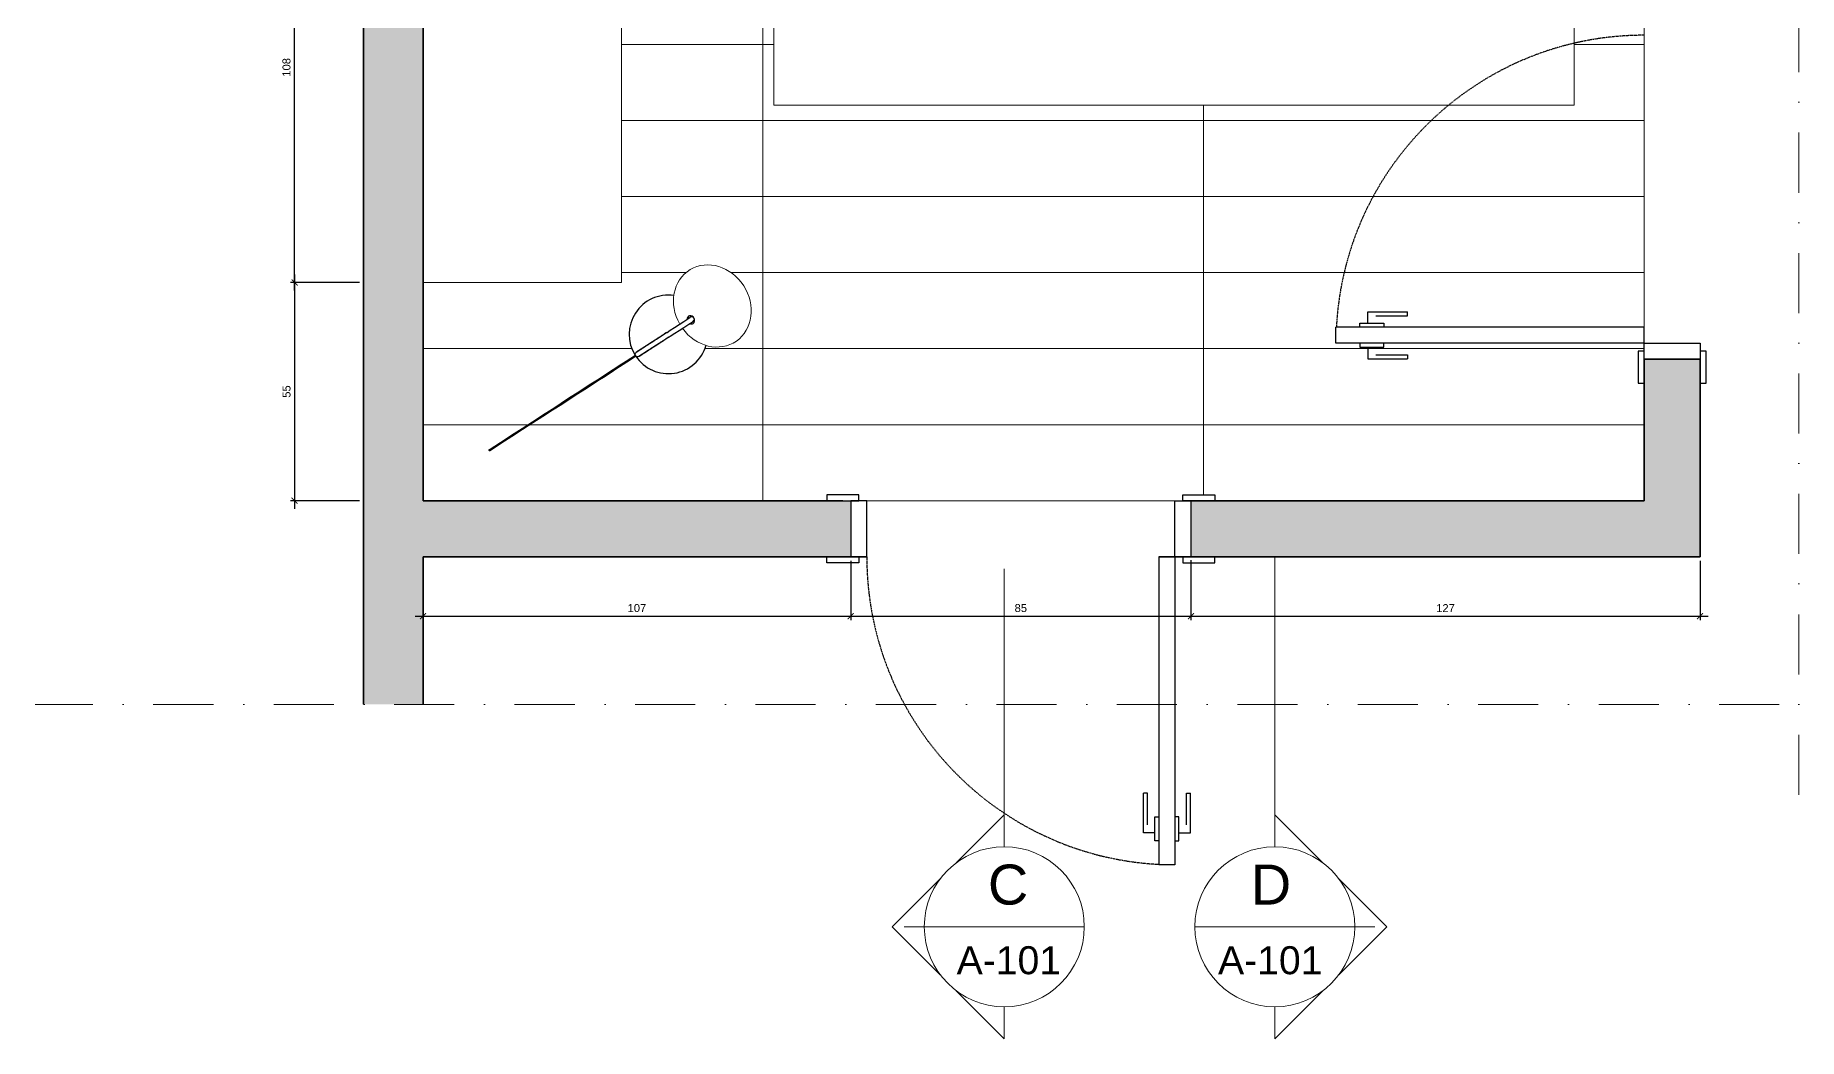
# Model space of a CAD drawing. Header units: inches. Extents: x -326 to 7826, y -681 to 1655.
# Drawn here: x 5730.1 to 6170.8, y -681.3 to -430.4 of the extents above; entities that cross this region are included whole.
import ezdxf

# ---------------------------------------------------------------- set-up
doc = ezdxf.new("R2010")
doc.units = ezdxf.units.IN
doc.header["$MEASUREMENT"] = 0
doc.linetypes.add('DASHDOT', pattern=[1, 0.5, -0.25, 0, -0.25])
doc.linetypes.add('TRATTEGGIATA2', pattern=[0.375, 0.25, -0.125])
for name, color, linetype, lineweight in [('A-ANNO-DIMS', 3, 'Continuous', 9), ('A-DOOR-FULL', 4, 'Continuous', 25), ('A-FURN', 8, 'Continuous', 18), ('A-SECT C-MCUT', 9, 'Continuous', 20), ('A-SECT-MCUT', 2, 'Continuous', 35), ('A-WALL-FULL-EXTR', 7, 'Continuous', 35), ('A-WALL-FULL-INTR', 7, 'Continuous', 35), ('A-WALL-STUD', 4, 'Continuous', 18), ('pavimento', 51, 'Continuous', 5)]:
    doc.layers.add(name, color=color, linetype=linetype, lineweight=lineweight)
doc.layers.add('IKE140016-T1', color=7, linetype='Continuous')
doc.layers.add('IKE140016-T2', color=251, linetype='Continuous')
doc.styles.get("Standard").update_dxf_attribs({"font": 'arial.ttf'})
doc.dimstyles.new('giulia', dxfattribs={"dimtxt": 2, "dimasz": 1.5, "dimexe": 1, "dimexo": 1, "dimgap": 1, "dimtad": 1, "dimdec": 0, "dimtxsty": 'Standard', "dimblk": 'ARCHTICK', "dimcen": 2.5, "dimdle": 2, "dimadec": 0, "dimazin": 0, "dimtfac": 1, "dimtdec": 0, "dimtmove": 0, "dimatfit": 3, "dimldrblk": 'ARCHTICK', "dimfxl": 1, "dimarcsym": 0})

# ---------------------------------------------------------------- blocks, each defined once
blk = doc.blocks.new('_ArchTick')
at = {"color": 0, "linetype": 'ByBlock', "const_width": 0.15}
blk.add_lwpolyline([(-0.5, -0.5), (0.5, 0.5)], dxfattribs=at)
blk = doc.blocks.new('*D20')
at = {"layer": 'A-ANNO-DIMS', "color": 0, "lineweight": -2, "transparency": 16777216}
for p, q in [((5794.9, -494.22), (5794.9, -382.72)), ((5811.13, -384.72), (5793.9, -384.72)), ((5811.13, -492.22), (5793.9, -492.22))]:
    blk.add_line(p, q, dxfattribs=at)
at = {"layer": 'Defpoints', "color": 0, "transparency": 16777216}
for p in [(5794.9, -384.72), (5812.13, -384.72), (5812.13, -492.22)]:
    blk.add_point(p, dxfattribs=at)
at = {"layer": 'A-ANNO-DIMS', "color": 0, "lineweight": -2, "transparency": 16777216, "xscale": 1.5, "yscale": 1.5, "zscale": 1.5}
for p, rotation in [((5794.9, -384.72), 90), ((5794.9, -492.22), 270)]:
    blk.add_blockref('_ArchTick', p, dxfattribs=dict(at, rotation=rotation))
at = {"layer": 'A-ANNO-DIMS', "color": 0, "transparency": 16777216, "insert": (5792.88, -438.47), "char_height": 2, "attachment_point": 5, "rotation": 90}
blk.add_mtext('108', dxfattribs=at)
blk = doc.blocks.new('*D21')
at = {"layer": 'A-ANNO-DIMS', "color": 0, "lineweight": -2, "transparency": 16777216}
for p, q in [((5811.13, -492.22), (5793.9, -492.22)), ((5794.9, -490.22), (5794.9, -548.78)), ((5811.13, -546.78), (5793.9, -546.78))]:
    blk.add_line(p, q, dxfattribs=at)
at = {"layer": 'Defpoints', "color": 0, "transparency": 16777216}
for p in [(5812.13, -492.22), (5794.9, -546.78), (5812.13, -546.78)]:
    blk.add_point(p, dxfattribs=at)
at = {"layer": 'A-ANNO-DIMS', "color": 0, "lineweight": -2, "transparency": 16777216, "xscale": 1.5, "yscale": 1.5, "zscale": 1.5}
for p, rotation in [((5794.9, -492.22), 90), ((5794.9, -546.78), 270)]:
    blk.add_blockref('_ArchTick', p, dxfattribs=dict(at, rotation=rotation))
at = {"layer": 'A-ANNO-DIMS', "color": 0, "transparency": 16777216, "insert": (5792.89, -519.5), "char_height": 2, "attachment_point": 5, "rotation": 90}
blk.add_mtext('55', dxfattribs=at)
blk = doc.blocks.new('*D25')
at = {"layer": 'A-ANNO-DIMS', "color": 0, "lineweight": -2, "transparency": 16777216}
for p, q in [((5827, -561.78), (5827, -576.65)), ((5933.88, -561.78), (5933.88, -576.65)), ((5825, -575.65), (5935.88, -575.65))]:
    blk.add_line(p, q, dxfattribs=at)
at = {"layer": 'Defpoints', "color": 0, "transparency": 16777216}
for p in [(5827, -560.78), (5933.88, -560.78), (5933.88, -575.65)]:
    blk.add_point(p, dxfattribs=at)
at = {"layer": 'A-ANNO-DIMS', "color": 0, "lineweight": -2, "transparency": 16777216, "xscale": 1.5, "yscale": 1.5, "zscale": 1.5, "rotation": 180}
blk.add_blockref('_ArchTick', (5827, -575.65), dxfattribs=at)
at = {"layer": 'A-ANNO-DIMS', "color": 0, "lineweight": -2, "transparency": 16777216, "xscale": 1.5, "yscale": 1.5, "zscale": 1.5}
blk.add_blockref('_ArchTick', (5933.88, -575.65), dxfattribs=at)
at = {"layer": 'A-ANNO-DIMS', "color": 0, "transparency": 16777216, "insert": (5880.44, -573.63), "char_height": 2, "attachment_point": 5}
blk.add_mtext('107', dxfattribs=at)
blk = doc.blocks.new('*D26')
at = {"layer": 'A-ANNO-DIMS', "color": 0, "lineweight": -2, "transparency": 16777216}
for p, q in [((5933.88, -561.78), (5933.88, -576.65)), ((6018.88, -561.78), (6018.88, -576.65)), ((5931.88, -575.65), (6020.88, -575.65))]:
    blk.add_line(p, q, dxfattribs=at)
at = {"layer": 'Defpoints', "color": 0, "transparency": 16777216}
for p in [(5933.88, -560.78), (6018.88, -560.78), (6018.88, -575.65)]:
    blk.add_point(p, dxfattribs=at)
at = {"layer": 'A-ANNO-DIMS', "color": 0, "lineweight": -2, "transparency": 16777216, "xscale": 1.5, "yscale": 1.5, "zscale": 1.5, "rotation": 180}
blk.add_blockref('_ArchTick', (5933.88, -575.65), dxfattribs=at)
at = {"layer": 'A-ANNO-DIMS', "color": 0, "lineweight": -2, "transparency": 16777216, "xscale": 1.5, "yscale": 1.5, "zscale": 1.5}
blk.add_blockref('_ArchTick', (6018.88, -575.65), dxfattribs=at)
at = {"layer": 'A-ANNO-DIMS', "color": 0, "transparency": 16777216, "insert": (5976.38, -573.63), "char_height": 2, "attachment_point": 5}
blk.add_mtext('85', dxfattribs=at)
blk = doc.blocks.new('*D27')
at = {"layer": 'A-ANNO-DIMS', "color": 0, "lineweight": -2, "transparency": 16777216}
for p, q in [((6018.88, -561.64), (6018.88, -576.65)), ((6146.13, -561.78), (6146.13, -576.65)), ((6016.88, -575.65), (6148.13, -575.65))]:
    blk.add_line(p, q, dxfattribs=at)
at = {"layer": 'Defpoints', "color": 0, "transparency": 16777216}
for p in [(6018.88, -560.64), (6146.13, -560.78), (6146.13, -575.65)]:
    blk.add_point(p, dxfattribs=at)
at = {"layer": 'A-ANNO-DIMS', "color": 0, "lineweight": -2, "transparency": 16777216, "xscale": 1.5, "yscale": 1.5, "zscale": 1.5, "rotation": 180}
blk.add_blockref('_ArchTick', (6018.88, -575.65), dxfattribs=at)
at = {"layer": 'A-ANNO-DIMS', "color": 0, "lineweight": -2, "transparency": 16777216, "xscale": 1.5, "yscale": 1.5, "zscale": 1.5}
blk.add_blockref('_ArchTick', (6146.13, -575.65), dxfattribs=at)
at = {"layer": 'A-ANNO-DIMS', "color": 0, "transparency": 16777216, "insert": (6082.51, -573.64), "char_height": 2, "attachment_point": 5}
blk.add_mtext('127', dxfattribs=at)

msp = doc.modelspace()

# ---------------------------------------------------------------- hatches: boundary and pattern name
at = {"layer": 'A-WALL-STUD'}
h = msp.add_hatch(color=256, dxfattribs=at)
h.dxf.hatch_style = 1
h.paths.add_polyline_path([(5812.13, -597.69), (5826.99, -597.69), (5827, -560.78), (5927.88, -560.78), (5927.88, -560.78), (5933.88, -560.78), (5933.88, -546.78), (5911.91, -546.78), (5827.01, -546.78), (5827.02, -492.22), (5826.95, -492.22), (5826.95, -384.72), (5827.13, -161.94), (5940.43, -161.94), (5940.43, -146.94), (5812.13, -146.94)])
h = msp.add_hatch(color=256, dxfattribs=at)
h.dxf.hatch_style = 1
h.paths.add_polyline_path([(6147.13, -161.94), (6170.78, -161.94), (6170.78, -146.94), (6020.43, -146.94), (6020.43, -161.94), (6132.13, -161.94), (6132.13, -426.44), (6147.13, -426.44)])
h.paths.add_polyline_path([(6024.88, -546.78), (6018.88, -546.78), (6018.88, -560.78), (6024.88, -560.78), (6146.13, -560.78), (6146.13, -511.44), (6132.13, -511.44), (6132.13, -517.44), (6132.13, -546.78)])

# ---------------------------------------------------------------- linework, layer by layer
at = {"layer": 'A-ANNO-DIMS'}
for p, q in [((5972.25, -563.78), (5972.25, -625.28)), ((6039.86, -560.78), (6039.86, -625.28)), ((5960.25, -637.28), (5972.25, -625.28)), ((5972.25, -628.28), (5972.25, -625.28)), ((6039.86, -628.28), (6039.86, -625.28)), ((6051.86, -637.28), (6039.86, -625.28)), ((5972.25, -633.28), (5972.25, -628.28)), ((6039.86, -633.28), (6039.86, -628.28)), ((5944.25, -653.28), (5956.25, -641.28)), ((6067.86, -653.28), (6055.86, -641.28)), ((5944.25, -653.28), (5956.25, -665.28)), ((5952.25, -653.28), (5947.25, -653.28)), ((5972.25, -653.28), (5952.25, -653.28)), ((5972.25, -653.28), (5992.25, -653.28)), ((6039.86, -653.28), (6019.86, -653.28)), ((6039.86, -653.28), (6059.86, -653.28)), ((6067.86, -653.28), (6055.86, -665.28)), ((6059.86, -653.28), (6064.86, -653.28)), ((5960.25, -669.28), (5972.25, -681.28)), ((6051.86, -669.28), (6039.86, -681.28)), ((5972.25, -673.28), (5972.25, -678.28)), ((6039.86, -673.28), (6039.86, -681.28)), ((5972.25, -678.28), (5972.25, -680.28)), ((5972.25, -680.28), (5972.25, -681.28))]:
    msp.add_line(p, q, dxfattribs=at)
for centre in [(5972.25, -653.28), (6039.86, -653.28)]:
    msp.add_circle(centre, 20, dxfattribs=at)
at = {"layer": 'A-DOOR-FULL'}
for p, q in [((6063.13, -499.58), (6072.98, -499.58)), ((6063.13, -502.44), (6063.13, -499.58)), ((6065.13, -500.58), (6072.98, -500.58)), ((6072.98, -500.58), (6072.98, -499.58)), ((6063.13, -508.44), (6063.13, -511.31)), ((6065.13, -510.31), (6072.98, -510.31)), ((6072.98, -510.31), (6072.98, -511.31)), ((6063.13, -511.31), (6072.98, -511.31)), ((6007.02, -629.78), (6007.02, -619.93)), ((6008.02, -619.93), (6007.02, -619.93)), ((6008.02, -627.78), (6008.02, -619.93)), ((6017.75, -627.78), (6017.75, -619.93)), ((6017.75, -619.93), (6018.75, -619.93)), ((6018.75, -629.78), (6018.75, -619.93)), ((6009.88, -629.78), (6007.02, -629.78)), ((6015.88, -629.78), (6018.75, -629.78))]:
    msp.add_line(p, q, dxfattribs=at)
at = {"layer": 'A-DOOR-FULL', "color": 2}
for p, q in [((6132.13, -503.44), (6055.13, -503.44)), ((6055.13, -507.44), (6055.13, -503.44)), ((6132.13, -507.44), (6132.13, -503.44)), ((6132.13, -507.44), (6055.13, -507.44)), ((6010.88, -560.78), (6010.88, -637.78)), ((6014.88, -560.78), (6010.88, -560.78)), ((6014.88, -560.78), (6014.88, -637.78)), ((6014.88, -637.78), (6010.88, -637.78))]:
    msp.add_line(p, q, dxfattribs=at)
at = {"layer": 'A-DOOR-FULL'}
for points in [[(6061.13, -503.44), (6061.13, -502.44), (6067.13, -502.44), (6067.13, -503.44)], [(6061.13, -507.44), (6061.13, -508.44), (6067.13, -508.44), (6067.13, -507.44)], [(6010.88, -631.78), (6009.88, -631.78), (6009.88, -625.78), (6010.88, -625.78)], [(6014.88, -631.78), (6015.88, -631.78), (6015.88, -625.78), (6014.88, -625.78)]]:
    msp.add_lwpolyline(points, close=True, dxfattribs=at)
at = {"layer": 'A-DOOR-FULL', "color": 2}
for points in [[(6132.13, -517.44), (6132.13, -509.44), (6130.63, -509.44), (6130.63, -517.44)], [(6146.13, -511.44), (6132.13, -511.44), (6132.13, -507.44), (6146.13, -507.44)], [(6147.63, -517.44), (6147.63, -509.44), (6146.13, -509.44), (6146.13, -517.44)], [(5927.88, -546.78), (5935.88, -546.78), (5935.88, -545.28), (5927.88, -545.28)], [(6024.88, -546.78), (6016.88, -546.78), (6016.88, -545.28), (6024.88, -545.28)], [(5933.88, -546.78), (5933.88, -560.78), (5937.88, -560.78), (5937.88, -546.78)], [(6018.88, -546.78), (6018.88, -560.78), (6014.88, -560.78), (6014.88, -546.78)], [(5927.88, -560.78), (5935.88, -560.78), (5935.88, -562.28), (5927.88, -562.28)], [(6024.88, -560.78), (6016.88, -560.78), (6016.88, -562.28), (6024.88, -562.28)]]:
    msp.add_lwpolyline(points, close=True, dxfattribs=at)
at = {"layer": 'A-DOOR-FULL', "color": 251, "linetype": 'TRATTEGGIATA2', "ltscale": 0.25}
for centre, start, end in [((6132.13, -507.44), 90, 177.0223), ((6014.88, -560.78), 180, 267.0223)]:
    msp.add_arc(centre, 77, start, end, dxfattribs=at)
at = {"layer": 'A-FURN'}
for p, q in [((5914.63, -447.94), (5914.63, -161.94)), ((6114.63, -197.94), (6114.63, -447.94)), ((6114.63, -447.94), (5914.63, -447.94))]:
    msp.add_line(p, q, dxfattribs=at)
msp.add_lwpolyline([(5876.55, -492.22), (5876.55, -384.72), (5826.95, -384.72), (5826.95, -492.22), (5876.55, -492.22)], dxfattribs=at)
for start_param, end_param in [(1.570796, 4.653617), (4.771149, 7.853982)]:
    msp.add_ellipse((5899.3, -498.11), major_axis=(5.78, -8.93), ratio=0.876283, start_param=start_param, end_param=end_param, dxfattribs=at)
at = {"layer": 'A-SECT C-MCUT', "linetype": 'DASHDOT', "ltscale": 30}
for p, q in [((6170.78, -123.69), (6170.78, -620.6)), ((6165.89, -597.69), (5730.09, -597.69))]:
    msp.add_line(p, q, dxfattribs=at)
at = {"layer": 'A-SECT-MCUT'}
for p, q in [((5812.13, -597.63), (5812.13, -146.94)), ((5827.01, -546.78), (5827.13, -161.94)), ((6146.13, -560.78), (6146.13, -511.44)), ((5826.99, -597.63), (5827, -560.78)), ((5827, -560.78), (5937.88, -560.78)), ((6010.88, -560.78), (6146.13, -560.78))]:
    msp.add_line(p, q, dxfattribs=at)
at = {"layer": 'A-WALL-FULL-EXTR'}
for p, q in [((6132.13, -546.78), (6132.13, -511.44)), ((5826.99, -546.78), (5931.88, -546.78)), ((6016.88, -546.78), (6132.13, -546.78))]:
    msp.add_line(p, q, dxfattribs=at)
at = {"layer": 'A-WALL-FULL-INTR'}
msp.add_line((6132.13, -511.44), (6146.13, -511.44), dxfattribs=at)
at = {"layer": 'A-WALL-STUD'}
msp.add_line((6022.02, -545.28), (6022.02, -447.94), dxfattribs=at)
for points in [[(5876.55, -413.78), (5911.91, -413.78), (5911.91, -432.78), (5876.55, -432.78)], [(5914.63, -413.78), (5911.91, -413.78), (5911.91, -432.78), (5914.63, -432.78)], [(6114.63, -413.78), (6132.13, -413.78), (6132.13, -432.78), (6114.63, -432.78)], [(5876.55, -451.78), (5911.91, -451.78), (5911.91, -432.78), (5876.55, -432.78)], [(6022.02, -451.78), (5911.91, -451.78), (5911.91, -432.78), (5914.63, -432.78)], [(6022.02, -451.78), (6132.13, -451.78), (6132.13, -432.78), (6114.63, -432.78)], [(5876.55, -470.78), (5911.9, -470.78), (5911.9, -451.78), (5876.55, -451.78)], [(6022.02, -470.78), (5911.91, -470.78), (5911.91, -451.78), (6022.02, -451.78)], [(6022.02, -470.78), (6132.12, -470.78), (6132.12, -451.78), (6022.02, -451.78)], [(5903.99, -489.78), (5911.89, -489.78), (5911.89, -470.78), (5876.55, -470.78)], [(6022.02, -489.78), (5911.92, -489.78), (5911.92, -470.78), (6022.02, -470.78)], [(6022.02, -489.78), (6132.12, -489.78), (6132.12, -470.78), (6022.02, -470.78)], [(5876.55, -489.78), (5892.71, -489.78)], [(5876.55, -489.78), (5892.71, -489.78)], [(6022.02, -489.78), (5911.92, -489.78), (5911.92, -508.78), (6022.02, -508.78)], [(6022.02, -489.78), (6132.12, -489.78), (6132.12, -508.78), (6022.02, -508.78)], [(5879.16, -508.78), (5827, -508.78)], [(5827, -508.78), (5879.16, -508.78)], [(5897.47, -508.78), (5911.9, -508.78), (5911.9, -527.78), (5853.67, -527.78)], [(6022.02, -508.78), (5911.91, -508.78), (5911.91, -527.78), (6022.02, -527.78)], [(6022.02, -508.78), (6132.12, -508.78), (6132.12, -527.78), (6022.02, -527.78)], [(5853.67, -527.78), (5911.91, -527.78), (5911.91, -546.78), (5826.99, -546.78)], [(5827, -527.78), (5853.19, -527.78)], [(6022.02, -527.78), (5911.91, -527.78), (5911.91, -546.78), (6016.88, -546.78)], [(6022.02, -527.78), (6132.13, -527.78), (6132.13, -546.78), (6024.88, -546.78)]]:
    msp.add_lwpolyline(points, dxfattribs=at)
at = {"layer": 'IKE140016-T1'}
for start_param, end_param in [(1.570796, 4.060966), (0, 1.570796), (5.36395, 6.283185)]:
    msp.add_ellipse((5893.92, -501.59), major_axis=(0.573, -0.885), ratio=0.876283, start_param=start_param, end_param=end_param, dxfattribs=at)
at = {"layer": 'IKE140016-T2'}
for points in [[(5887.98, -504.69), (5887.89, -504.75), (5887.72, -504.86), (5887.35, -505.1), (5887.3, -505.13), (5887.25, -505.16), (5887.2, -505.2), (5887.14, -505.23), (5887.09, -505.27), (5887.03, -505.3), (5886.98, -505.34), (5886.92, -505.38), (5886.86, -505.42), (5886.8, -505.45), (5886.73, -505.49), (5886.67, -505.53), (5886.61, -505.58), (5886.55, -505.62), (5886.48, -505.66), (5886.42, -505.7), (5886.35, -505.74), (5886.28, -505.79), (5886.22, -505.83), (5886.15, -505.87), (5886.09, -505.91), (5885.94, -506.01), (5885.88, -506.05), (5885.81, -506.09), (5885.74, -506.14), (5885.67, -506.18), (5885.61, -506.22), (5885.54, -506.27), (5885.38, -506.37), (5885.32, -506.41), (5885.25, -506.46), (5885.18, -506.5), (5885.11, -506.54), (5885.05, -506.59), (5885.05, -506.59), (5885.05, -506.59), (5885.05, -506.59), (5884.98, -506.63), (5884.91, -506.67), (5884.85, -506.72), (5884.78, -506.76), (5884.71, -506.8), (5884.64, -506.85), (5884.58, -506.89), (5884.51, -506.93), (5884.44, -506.98), (5884.38, -507.02), (5884.31, -507.06), (5884.25, -507.1), (5884.18, -507.15), (5884.12, -507.19), (5884.05, -507.23), (5883.99, -507.27), (5883.92, -507.32), (5883.86, -507.36), (5883.79, -507.4), (5883.73, -507.44), (5883.66, -507.48), (5883.6, -507.52), (5883.54, -507.56), (5883.48, -507.6), (5883.41, -507.64), (5883.35, -507.68), (5883.29, -507.72), (5883.23, -507.76), (5883.17, -507.8), (5883.11, -507.84), (5883.05, -507.88), (5882.99, -507.92), (5882.93, -507.96), (5882.87, -507.99), (5882.81, -508.03), (5882.75, -508.07), (5882.7, -508.11), (5882.64, -508.14), (5882.58, -508.18), (5882.53, -508.22), (5882.47, -508.25), (5882.42, -508.29), (5882.37, -508.32), (5882.31, -508.35), (5882.26, -508.39), (5882.21, -508.42), (5882.16, -508.46), (5882.11, -508.49), (5882.06, -508.52), (5882.01, -508.55), (5881.96, -508.58), (5881.91, -508.61), (5881.86, -508.64), (5881.82, -508.67), (5881.77, -508.7), (5881.73, -508.73), (5881.68, -508.76), (5881.64, -508.79), (5881.6, -508.82), (5881.56, -508.84), (5881.51, -508.87), (5881.47, -508.9), (5881.43, -508.92), (5881.4, -508.95), (5881.36, -508.97), (5881.32, -509), (5881.28, -509.02), (5881.25, -509.04), (5881.21, -509.07), (5881.18, -509.09), (5881.15, -509.11), (5881.11, -509.13), (5881.08, -509.15), (5881.05, -509.17), (5881.02, -509.19), (5880.99, -509.21), (5880.96, -509.23), (5880.93, -509.25), (5880.9, -509.27), (5880.87, -509.29), (5880.85, -509.3), (5880.82, -509.32), (5880.79, -509.34), (5880.77, -509.35), (5880.74, -509.37), (5880.72, -509.38), (5880.7, -509.4), (5880.67, -509.41), (5880.65, -509.43), (5880.63, -509.44), (5880.61, -509.46), (5880.59, -509.47), (5880.57, -509.48), (5880.55, -509.49), (5880.54, -509.5), (5880.52, -509.52), (5880.5, -509.53), (5880.48, -509.54), (5880.47, -509.55), (5880.45, -509.56), (5880.44, -509.57), (5880.43, -509.57), (5880.41, -509.58), (5880.4, -509.59), (5880.39, -509.6), (5880.38, -509.61), (5880.37, -509.61), (5880.36, -509.62), (5880.35, -509.62), (5880.34, -509.63), (5880.33, -509.63), (5880.33, -509.64), (5880.32, -509.64), (5880.32, -509.65), (5880.31, -509.65), (5880.31, -509.65), (5880.3, -509.65), (5880.3, -509.66), (5880.3, -509.66), (5880.3, -509.66), (5880.3, -509.66), (5880.3, -509.66), (5880.3, -509.66), (5880.3, -509.66), (5880.3, -509.65), (5880.31, -509.65), (5880.31, -509.65), (5880.32, -509.65), (5880.32, -509.64), (5880.33, -509.64), (5880.34, -509.63), (5880.35, -509.63), (5880.35, -509.62), (5880.37, -509.61), (5880.38, -509.61), (5880.39, -509.6), (5880.4, -509.59), (5880.42, -509.58), (5880.43, -509.57), (5880.45, -509.56), (5880.47, -509.55), (5880.48, -509.54), (5880.5, -509.52), (5880.53, -509.51), (5880.55, -509.5), (5880.57, -509.48), (5880.6, -509.47), (5880.62, -509.45), (5880.65, -509.43), (5880.68, -509.41), (5880.71, -509.39), (5880.74, -509.38), (5880.77, -509.35), (5880.8, -509.33), (5880.83, -509.31), (5880.87, -509.29), (5880.91, -509.27), (5880.94, -509.24), (5880.98, -509.22), (5881.02, -509.19), (5881.06, -509.16), (5881.1, -509.14), (5881.15, -509.11), (5881.19, -509.08), (5881.24, -509.05), (5881.28, -509.02), (5881.33, -508.99), (5881.38, -508.96), (5881.43, -508.93), (5881.48, -508.89), (5881.53, -508.86), (5881.58, -508.83), (5881.64, -508.79), (5881.69, -508.76), (5881.75, -508.72), (5881.8, -508.69), (5881.86, -508.65), (5881.92, -508.61), (5881.97, -508.57), (5882.03, -508.53), (5882.09, -508.5), (5882.16, -508.46), (5882.22, -508.42), (5882.28, -508.38), (5882.34, -508.33), (5882.41, -508.29), (5882.47, -508.25), (5882.54, -508.21), (5882.61, -508.17), (5882.67, -508.12), (5882.74, -508.08), (5882.81, -508.03), (5882.88, -507.99), (5882.95, -507.94), (5883.02, -507.9), (5883.09, -507.85), (5883.16, -507.81), (5883.23, -507.76), (5883.31, -507.71), (5883.38, -507.66), (5883.45, -507.62), (5883.53, -507.57), (5883.6, -507.52), (5883.68, -507.47), (5883.76, -507.42), (5883.83, -507.37), (5883.91, -507.32), (5883.99, -507.27), (5884.07, -507.22), (5884.15, -507.17), (5884.23, -507.12), (5884.31, -507.06), (5884.39, -507.01), (5884.47, -506.96), (5884.55, -506.91), (5884.63, -506.85), (5884.72, -506.8), (5884.8, -506.75), (5884.88, -506.69), (5884.96, -506.64), (5885.05, -506.59), (5885.13, -506.53), (5885.21, -506.48), (5885.3, -506.42), (5885.38, -506.37), (5885.47, -506.32), (5885.55, -506.26), (5885.63, -506.21), (5885.72, -506.15), (5885.8, -506.1), (5885.89, -506.04), (5885.97, -505.99), (5886.06, -505.93), (5886.14, -505.88), (5886.23, -505.82), (5886.31, -505.77), (5886.4, -505.71), (5886.49, -505.66), (5886.57, -505.6), (5886.66, -505.54), (5886.74, -505.49), (5886.83, -505.43), (5886.92, -505.38), (5887.01, -505.32), (5887.09, -505.26), (5887.18, -505.21), (5887.27, -505.15), (5887.36, -505.09), (5887.44, -505.04), (5887.53, -504.98), (5887.62, -504.92), (5887.71, -504.87), (5887.79, -504.81), (5887.88, -504.75), (5887.97, -504.7), (5888.76, -504.19), (5889.85, -503.48), (5890.99, -502.74), (5892.19, -501.97), (5893.43, -501.16), (5893.79, -500.93)], [(5888.65, -505.73), (5888.57, -505.79), (5888.4, -505.9), (5888.02, -506.14), (5887.97, -506.17), (5887.92, -506.2), (5887.87, -506.24), (5887.82, -506.27), (5887.76, -506.31), (5887.71, -506.35), (5887.65, -506.38), (5887.59, -506.42), (5887.53, -506.46), (5887.47, -506.5), (5887.41, -506.54), (5887.35, -506.58), (5887.28, -506.62), (5887.22, -506.66), (5887.16, -506.7), (5887.09, -506.74), (5887.03, -506.79), (5886.96, -506.83), (5886.89, -506.87), (5886.83, -506.91), (5886.76, -506.96), (5886.62, -507.05), (5886.55, -507.09), (5886.48, -507.14), (5886.42, -507.18), (5886.35, -507.22), (5886.28, -507.27), (5886.21, -507.31), (5886.06, -507.41), (5885.99, -507.45), (5885.92, -507.5), (5885.86, -507.54), (5885.79, -507.59), (5885.72, -507.63), (5885.72, -507.63), (5885.65, -507.67), (5885.59, -507.72), (5885.52, -507.76), (5885.45, -507.8), (5885.39, -507.85), (5885.32, -507.89), (5885.25, -507.93), (5885.19, -507.98), (5885.12, -508.02), (5885.05, -508.06), (5884.99, -508.1), (5884.92, -508.15), (5884.86, -508.19), (5884.79, -508.23), (5884.73, -508.27), (5884.66, -508.32), (5884.6, -508.36), (5884.53, -508.4), (5884.47, -508.44), (5884.4, -508.48), (5884.34, -508.52), (5884.28, -508.56), (5884.21, -508.61), (5884.15, -508.65), (5884.09, -508.69), (5884.03, -508.73), (5883.96, -508.77), (5883.9, -508.81), (5883.84, -508.85), (5883.78, -508.88), (5883.72, -508.92), (5883.66, -508.96), (5883.6, -509), (5883.54, -509.04), (5883.49, -509.08), (5883.43, -509.11), (5883.37, -509.15), (5883.32, -509.19), (5883.26, -509.22), (5883.2, -509.26), (5883.15, -509.29), (5883.09, -509.33), (5883.04, -509.36), (5882.99, -509.4), (5882.94, -509.43), (5882.88, -509.47), (5882.83, -509.5), (5882.78, -509.53), (5882.73, -509.56), (5882.68, -509.6), (5882.63, -509.63), (5882.59, -509.66), (5882.54, -509.69), (5882.49, -509.72), (5882.45, -509.75), (5882.4, -509.78), (5882.36, -509.8), (5882.32, -509.83), (5882.27, -509.86), (5882.23, -509.89), (5882.19, -509.91), (5882.15, -509.94), (5882.11, -509.97), (5882.07, -509.99), (5882.03, -510.02), (5882, -510.04), (5881.96, -510.06), (5881.92, -510.09), (5881.89, -510.11), (5881.85, -510.13), (5881.82, -510.15), (5881.79, -510.17), (5881.75, -510.2), (5881.72, -510.22), (5881.69, -510.24), (5881.66, -510.26), (5881.63, -510.27), (5881.6, -510.29), (5881.57, -510.31), (5881.55, -510.33), (5881.52, -510.35), (5881.49, -510.36), (5881.47, -510.38), (5881.44, -510.4), (5881.42, -510.41), (5881.4, -510.43), (5881.37, -510.44), (5881.35, -510.46), (5881.33, -510.47), (5881.31, -510.49), (5881.29, -510.5), (5881.27, -510.51), (5881.25, -510.52), (5881.23, -510.54), (5881.21, -510.55), (5881.19, -510.56), (5881.18, -510.57), (5881.16, -510.58), (5881.14, -510.59), (5881.13, -510.6), (5881.11, -510.61), (5881.1, -510.62), (5881.09, -510.63), (5881.08, -510.63), (5881.06, -510.64), (5881.05, -510.65), (5881.04, -510.66), (5881.03, -510.66), (5881.02, -510.67), (5881.02, -510.67), (5881.01, -510.68), (5881, -510.68), (5881, -510.69), (5880.99, -510.69), (5880.99, -510.69), (5880.98, -510.7), (5880.98, -510.7), (5880.98, -510.7), (5880.97, -510.7), (5880.97, -510.7), (5880.97, -510.7), (5880.97, -510.7), (5880.97, -510.7), (5880.97, -510.7), (5880.98, -510.7), (5880.98, -510.7), (5880.99, -510.69), (5880.99, -510.69), (5881, -510.69), (5881, -510.68), (5881.01, -510.68), (5881.02, -510.67), (5881.03, -510.66), (5881.04, -510.66), (5881.05, -510.65), (5881.06, -510.64), (5881.08, -510.63), (5881.09, -510.62), (5881.11, -510.61), (5881.12, -510.6), (5881.14, -510.59), (5881.16, -510.58), (5881.18, -510.57), (5881.2, -510.55), (5881.22, -510.54), (5881.25, -510.52), (5881.27, -510.51), (5881.3, -510.49), (5881.32, -510.47), (5881.35, -510.46), (5881.38, -510.44), (5881.41, -510.42), (5881.44, -510.4), (5881.47, -510.38), (5881.51, -510.35), (5881.54, -510.33), (5881.58, -510.31), (5881.62, -510.28), (5881.66, -510.26), (5881.7, -510.23), (5881.74, -510.21), (5881.78, -510.18), (5881.82, -510.15), (5881.87, -510.12), (5881.91, -510.09), (5881.96, -510.06), (5882.01, -510.03), (5882.05, -510), (5882.1, -509.97), (5882.15, -509.94), (5882.2, -509.9), (5882.26, -509.87), (5882.31, -509.84), (5882.36, -509.8), (5882.42, -509.77), (5882.48, -509.73), (5882.53, -509.69), (5882.59, -509.65), (5882.65, -509.62), (5882.71, -509.58), (5882.77, -509.54), (5882.83, -509.5), (5882.89, -509.46), (5882.96, -509.42), (5883.02, -509.38), (5883.08, -509.34), (5883.15, -509.29), (5883.21, -509.25), (5883.28, -509.21), (5883.35, -509.16), (5883.42, -509.12), (5883.48, -509.08), (5883.55, -509.03), (5883.62, -508.99), (5883.69, -508.94), (5883.76, -508.9), (5883.84, -508.85), (5883.91, -508.8), (5883.98, -508.75), (5884.06, -508.71), (5884.13, -508.66), (5884.2, -508.61), (5884.28, -508.56), (5884.36, -508.51), (5884.43, -508.46), (5884.51, -508.41), (5884.59, -508.36), (5884.66, -508.31), (5884.74, -508.26), (5884.82, -508.21), (5884.9, -508.16), (5884.98, -508.11), (5885.06, -508.06), (5885.14, -508), (5885.23, -507.95), (5885.31, -507.9), (5885.39, -507.84), (5885.47, -507.79), (5885.55, -507.74), (5885.64, -507.68), (5885.72, -507.63), (5885.8, -507.58), (5885.89, -507.52), (5885.97, -507.47), (5886.06, -507.41), (5886.14, -507.36), (5886.22, -507.3), (5886.31, -507.25), (5886.39, -507.19), (5886.48, -507.14), (5886.56, -507.09), (5886.65, -507.03), (5886.73, -506.98), (5886.82, -506.92), (5886.9, -506.87), (5886.99, -506.81), (5887.07, -506.75), (5887.16, -506.7), (5887.25, -506.64), (5887.33, -506.59), (5887.42, -506.53), (5887.51, -506.48), (5887.59, -506.42), (5887.68, -506.36), (5887.77, -506.31), (5887.85, -506.25), (5887.94, -506.19), (5888.03, -506.14), (5888.12, -506.08), (5888.21, -506.02), (5888.29, -505.97), (5888.38, -505.91), (5888.47, -505.85), (5888.56, -505.8), (5888.64, -505.74), (5888.73, -505.68), (5889.89, -504.93), (5891, -504.22), (5892.17, -503.46), (5893.39, -502.67), (5894.46, -501.98)], [(5843.48, -534.06), (5846.32, -532.22), (5849.08, -530.43), (5851.75, -528.71), (5854.33, -527.04), (5856.83, -525.42), (5859.23, -523.87), (5861.5, -522.4), (5863.62, -521.03), (5865.54, -519.79), (5867.28, -518.66), (5868.92, -517.6), (5870.56, -516.54), (5872.33, -515.4), (5874.48, -514), (5875.99, -513.03), (5877.79, -511.87), (5878.91, -511.14), (5879.82, -510.55), (5880.08, -510.38)], [(5843.62, -534.28), (5846.47, -532.44), (5849.22, -530.65), (5851.89, -528.93), (5854.47, -527.26), (5856.97, -525.64), (5859.37, -524.09), (5861.65, -522.62), (5863.76, -521.25), (5865.68, -520.01), (5867.42, -518.88), (5869.07, -517.82), (5870.71, -516.76), (5872.47, -515.62), (5874.62, -514.22), (5876.13, -513.25), (5877.93, -512.09), (5879.05, -511.36), (5879.96, -510.77), (5880.21, -510.61)], [(5880.11, -510.52), (5880.05, -510.4), (5880.02, -510.28), (5880.01, -510.15), (5880.03, -510.03), (5880.08, -509.91), (5880.15, -509.8), (5880.23, -509.7), (5880.3, -509.66)], [(5880.97, -510.7), (5880.93, -510.73), (5880.81, -510.78), (5880.68, -510.8), (5880.56, -510.8), (5880.43, -510.77), (5880.33, -510.72), (5880.21, -510.63), (5880.11, -510.52)], [(5843.47, -534.07), (5843.48, -534.06)], [(5843.53, -534.18), (5843.51, -534.15), (5843.5, -534.12), (5843.49, -534.1), (5843.48, -534.08), (5843.47, -534.07)], [(5843.61, -534.28), (5843.6, -534.27), (5843.59, -534.25), (5843.57, -534.23), (5843.55, -534.21), (5843.53, -534.18)], [(5843.62, -534.28), (5843.61, -534.28)]]:
    msp.add_lwpolyline(points, dxfattribs=at)
for centre, radius, start, end in [((5888.31, -505.21), 9.82, 81.9787, 212.1331), ((5894.17, -501.42), 0.624, 297.6611, 128.1299), ((5888.31, -505.21), 9.82, 213.6571, 343.8123)]:
    msp.add_arc(centre, radius, start, end, dxfattribs=at)
at = {"layer": 'pavimento'}
for points in [[(5903.99, -489.78), (5911.89, -489.78), (5911.89, -508.78), (5897.47, -508.78)], [(5853.19, -527.78), (5827, -527.78)]]:
    msp.add_lwpolyline(points, dxfattribs=at)

# ---------------------------------------------------------------- texts
at = {"layer": 'A-ANNO-DIMS'}
for s, width, insert, char_height, attachment_point in [('C', 0.5153, (5968.16, -637.74), 10, 1), ('D', 0.5153, (6043.95, -637.74), 10, 3), ('A-101', 1.3229, (5960.35, -658.15), 7, 1), ('A-101', 1.3229, (6051.76, -658.15), 7, 3)]:
    msp.add_mtext_dynamic_manual_height_columns(s, width=width, gutter_width=12.5, heights=[0], dxfattribs=dict(at, insert=insert, char_height=char_height, attachment_point=attachment_point))

# ---------------------------------------------------------------- dimensions: what is measured, and where the dimension line sits
for base, p1, p2, picture, middle in [((5794.90379235, -384.71543338), (5812.13203499, -492.21543338), (5812.13203499, -384.71543338), '*D20', (5792.88264637, -438.46543338)), ((5794.9, -546.78), (5812.13, -492.22), (5812.13, -546.78), '*D21', (5792.89, -519.5))]:
    dim = msp.add_linear_dim(base=base, p1=p1, p2=p2, angle=90, dimstyle='giulia', dxfattribs=at)
    dim.commit()
    dim.dimension.update_dxf_attribs({"geometry": picture, "text_midpoint": middle})
for base, p1, p2, picture, middle in [((5933.88, -575.65), (5827, -560.78), (5933.88, -560.78), '*D25', (5880.44, -573.63)), ((6018.88, -575.65), (5933.88, -560.78), (6018.88, -560.78), '*D26', (5976.38, -573.63)), ((6146.13, -575.65), (6018.88, -560.64), (6146.13, -560.78), '*D27', (6082.51, -573.64))]:
    dim = msp.add_linear_dim(base=base, p1=p1, p2=p2, dimstyle='giulia', dxfattribs=at)
    dim.commit()
    dim.dimension.update_dxf_attribs({"geometry": picture, "text_midpoint": middle})

doc.saveas('drawing.dxf')
